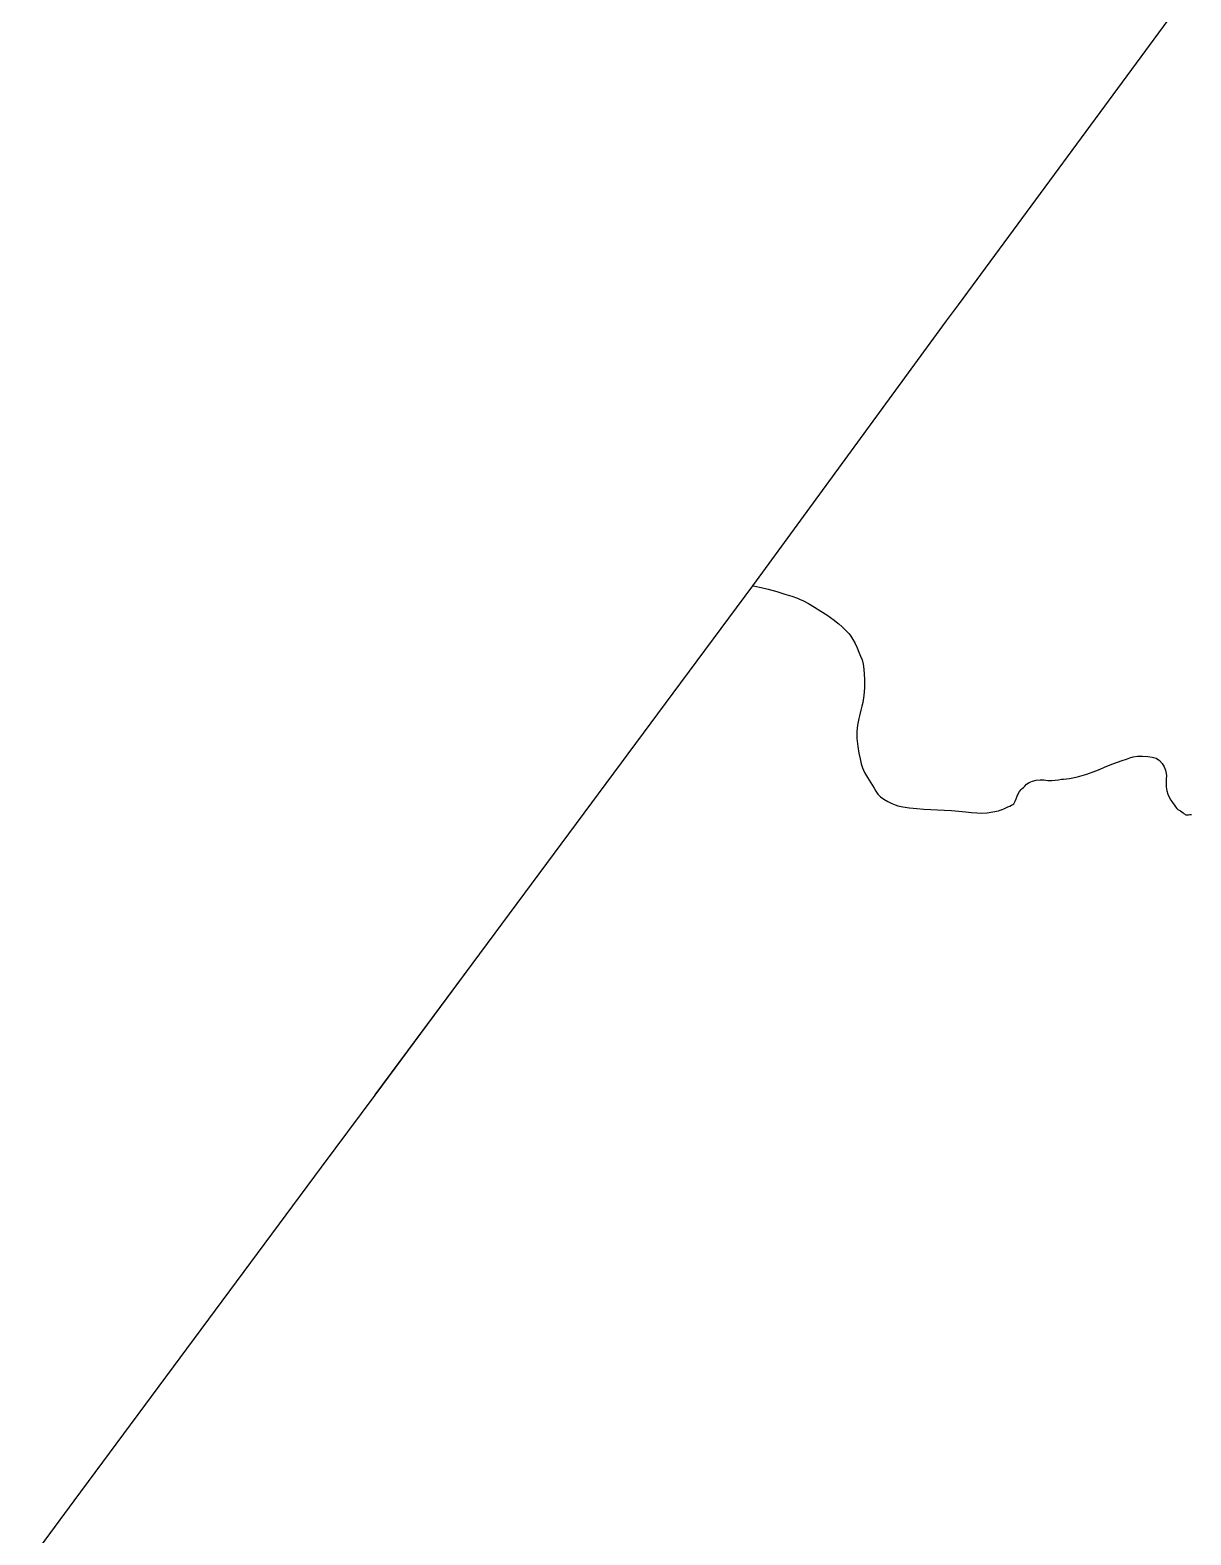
# Model space of a CAD drawing. Header units: inches. Extents: x 11258954 to 11313122, y 3645444 to 3695200.
# Drawn here: x 11263950 to 11265254, y 3672070 to 3673760 of the extents above; entities that cross this region are included whole.
import ezdxf

# ---------------------------------------------------------------- set-up
doc = ezdxf.new("R2010")
doc.units = ezdxf.units.IN
doc.header["$MEASUREMENT"] = 0
for name, color, linetype in [('SchoolBoardDistrict', 253, 'Continuous'), ('SchoolZone_Elementary', 251, 'Continuous'), ('SchoolZone_High', 63, 'Continuous'), ('SchoolZone_Middle', 154, 'Continuous')]:
    doc.layers.add(name, color=color, linetype=linetype)

msp = doc.modelspace()

# ---------------------------------------------------------------- linework, layer by layer
at = {"layer": 'SchoolBoardDistrict'}
msp.add_lwpolyline([(11263950.344, 3672041.25), (11264000, 3672108.249), (11264277.6155, 3672482.822), (11264337.8175, 3672564.05), (11264337.84, 3672564.08), (11264455.4045, 3672722.705), (11264455.4145, 3672722.718), (11264672.269, 3673015.3095), (11264761.719, 3673136), (11264761.7555, 3673136.05), (11264979.5, 3673433.625), (11264979.524, 3673433.658), (11264992.6875, 3673451.625), (11265228.219, 3673771.25), (11265228.2665, 3673771.3145), (11265377.5315, 3673973.875), (11265377.5835, 3673973.9455), (11265844.875, 3674608), (11266474.469, 3675462.1875)], dxfattribs=at)
at = {"layer": 'SchoolZone_Elementary'}
msp.add_polyline3d([(11263968.2145, 3672065.3625, 0), (11264000, 3672108.249, 0), (11264277.6155, 3672482.822, 0), (11264337.8175, 3672564.05, 0), (11264455.4045, 3672722.7045, 0), (11264455.4145, 3672722.718, 0), (11264672.269, 3673015.3095, 0), (11264761.719, 3673136, 0), (11264764.2815, 3673135.625, 0), (11264771.219, 3673134.3125, 0), (11264779.1875, 3673132.375, 0), (11264788.6875, 3673129.625, 0), (11264797.9065, 3673126.75, 0), (11264805.5, 3673124.375, 0), (11264811.969, 3673122.0625, 0), (11264815.0315, 3673120.8125, 0), (11264817.875, 3673119.625, 0), (11264824.3125, 3673116.3125, 0), (11264831.3125, 3673112.1875, 0), (11264838.4065, 3673107.6875, 0), (11264845.094, 3673103.25, 0), (11264849.25, 3673100.4375, 0), (11264853.2815, 3673097.5, 0), (11264857.469, 3673094.125, 0), (11264858.3125, 3673093.3125, 0), (11264862.0625, 3673089.875, 0), (11264865.0625, 3673086.9375, 0), (11264867.6875, 3673084.3125, 0), (11264869.969, 3673081.9375, 0), (11264871.875, 3673079.625, 0), (11264874.344, 3673075.8125, 0), (11264876.719, 3673071.1875, 0), (11264878.9375, 3673066.25, 0), (11264881.0625, 3673061.4375, 0), (11264882.969, 3673057.1875, 0), (11264884.625, 3673052.9375, 0), (11264885.9065, 3673048.1875, 0), (11264886.6875, 3673042.4375, 0), (11264887.3125, 3673031.1875, 0), (11264887.3125, 3673021.5625, 0), (11264886.6565, 3673012.9375, 0), (11264885.2815, 3673004.875, 0), (11264884.3125, 3673000.75, 0), (11264883.1565, 3672996.25, 0), (11264881.969, 3672991.625, 0), (11264880.875, 3672987.0625, 0), (11264879.4375, 3672979.625, 0), (11264878.75, 3672972.3125, 0), (11264878.844, 3672964.4375, 0), (11264879.875, 3672955.4375, 0), (11264881.0625, 3672948.1875, 0), (11264882.25, 3672941.6875, 0), (11264883.5315, 3672936.125, 0), (11264884.875, 3672931.4375, 0), (11264887.125, 3672926.4375, 0), (11264890.469, 3672920.625, 0), (11264894.3125, 3672914.5625, 0), (11264898.0625, 3672908.625, 0), (11264900.1875, 3672905.1875, 0), (11264902.4375, 3672902, 0), (11264905.219, 3672899.0625, 0), (11264908.875, 3672896.25, 0), (11264913.4375, 3672893.6875, 0), (11264917.844, 3672891.6875, 0), (11264921.7815, 3672890.1875, 0), (11264924.875, 3672889.0625, 0), (11264930.4065, 3672887.625, 0), (11264937.719, 3672886.5625, 0), (11264945.9065, 3672885.75, 0), (11264954.0625, 3672885.25, 0), (11264961.844, 3672884.875, 0), (11264969.1875, 3672884.5625, 0), (11264976.719, 3672884.1875, 0), (11264985.0625, 3672883.625, 0), (11264993.0625, 3672882.9375, 0), (11265000.5315, 3672882.25, 0), (11265007.3125, 3672881.5625, 0), (11265013.2815, 3672880.875, 0), (11265018.6875, 3672880.625, 0), (11265025, 3672881.0625, 0), (11265031.5625, 3672882, 0), (11265037.6875, 3672883.4375, 0), (11265039.719, 3672884.0625, 0), (11265041.719, 3672884.8125, 0), (11265043.7815, 3672885.625, 0), (11265046.0625, 3672886.625, 0), (11265048.375, 3672887.625, 0), (11265050.5315, 3672888.625, 0), (11265052.4375, 3672889.5625, 0), (11265053.875, 3672890.25, 0), (11265054.875, 3672891.1875, 0), (11265055.8125, 3672892.8125, 0), (11265056.6875, 3672894.8125, 0), (11265057.469, 3672896.875, 0), (11265058.5625, 3672899.875, 0), (11265059.719, 3672902.5, 0), (11265061.1875, 3672904.9375, 0), (11265063.2815, 3672907.25, 0), (11265064.5, 3672908.3125, 0), (11265065.6875, 3672909.3125, 0), (11265066.6875, 3672910.25, 0), (11265067.2815, 3672911.0625, 0), (11265069.0315, 3672913.125, 0), (11265072.1565, 3672915.125, 0), (11265076, 3672916.75, 0), (11265080.0625, 3672917.875, 0), (11265084.4325, 3672918.239, 0), (11265088.75, 3672917.9375, 0), (11265092.969, 3672917.4375, 0), (11265097.469, 3672917.25, 0), (11265101.3125, 3672917.625, 0), (11265105.1875, 3672918.1875, 0), (11265108.5315, 3672918.6875, 0), (11265110.875, 3672918.875, 0), (11265117.3125, 3672919.5, 0), (11265126.5625, 3672921.5, 0), (11265137, 3672924.5, 0), (11265147.0625, 3672928.0625, 0), (11265152.0625, 3672930.1875, 0), (11265156.719, 3672932.3125, 0), (11265161.375, 3672934.3125, 0), (11265166.2815, 3672936.25, 0), (11265171.4065, 3672937.9375, 0), (11265176.6565, 3672939.625, 0), (11265181.4065, 3672941.1875, 0), (11265185.0625, 3672942.625, 0), (11265188.844, 3672943.8125, 0), (11265193.9065, 3672944.5625, 0), (11265199.625, 3672944.75, 0), (11265205.469, 3672944.4375, 0), (11265210.3125, 3672943.6875, 0), (11265214.719, 3672942.25, 0), (11265218.5315, 3672939.875, 0), (11265221.6875, 3672936.4375, 0), (11265223.6875, 3672932.8125, 0), (11265225.125, 3672928.9375, 0), (11265226, 3672925.3125, 0), (11265226.2815, 3672922.4375, 0), (11265226.1565, 3672919.125, 0), (11265226.0315, 3672914.8125, 0), (11265226.1565, 3672910.125, 0), (11265226.6875, 3672905.625, 0), (11265227.75, 3672901.875, 0), (11265229.344, 3672898.5, 0), (11265231.4065, 3672895.1875, 0), (11265232.366, 3672893.8025, 0), (11265233.875, 3672891.625, 0), (11265235.3125, 3672889.5625, 0), (11265236.6875, 3672887.6875, 0), (11265238.0315, 3672886.0625, 0), (11265239.2815, 3672884.875, 0), (11265240.5, 3672884.125, 0), (11265242, 3672883.1875, 0), (11265243.594, 3672882.1875, 0), (11265245.0625, 3672881.0625, 0), (11265245.75, 3672880.375, 0), (11265246.469, 3672879.75, 0), (11265247.2815, 3672879.1875, 0), (11265248.2815, 3672878.875, 0), (11265249.1875, 3672878.75, 0), (11265250.094, 3672878.75, 0), (11265250.844, 3672878.8125, 0), (11265251.2815, 3672878.875, 0), (11265252.5625, 3672879, 0), (11265254.625, 3672879.25, 0)], dxfattribs=at)
at = {"layer": 'SchoolZone_High'}
msp.add_polyline3d([(11263968.2145, 3672065.3625, 0), (11264000, 3672108.249, 0), (11264277.6155, 3672482.822, 0), (11264337.8175, 3672564.05, 0), (11264455.4045, 3672722.7045, 0), (11264455.4145, 3672722.718, 0), (11264672.269, 3673015.3095, 0), (11264761.719, 3673136, 0), (11264764.2815, 3673135.625, 0), (11264771.219, 3673134.3125, 0), (11264779.1875, 3673132.375, 0), (11264788.6875, 3673129.625, 0), (11264797.9065, 3673126.75, 0), (11264805.5, 3673124.375, 0), (11264811.969, 3673122.0625, 0), (11264815.0315, 3673120.8125, 0), (11264817.875, 3673119.625, 0), (11264824.3125, 3673116.3125, 0), (11264831.3125, 3673112.1875, 0), (11264838.4065, 3673107.6875, 0), (11264845.094, 3673103.25, 0), (11264849.25, 3673100.4375, 0), (11264853.2815, 3673097.5, 0), (11264857.469, 3673094.125, 0), (11264858.3125, 3673093.3125, 0), (11264862.0625, 3673089.875, 0), (11264865.0625, 3673086.9375, 0), (11264867.6875, 3673084.3125, 0), (11264869.969, 3673081.9375, 0), (11264871.875, 3673079.625, 0), (11264874.344, 3673075.8125, 0), (11264876.719, 3673071.1875, 0), (11264878.9375, 3673066.25, 0), (11264881.0625, 3673061.4375, 0), (11264882.969, 3673057.1875, 0), (11264884.625, 3673052.9375, 0), (11264885.9065, 3673048.1875, 0), (11264886.6875, 3673042.4375, 0), (11264887.3125, 3673031.1875, 0), (11264887.3125, 3673021.5625, 0), (11264886.6565, 3673012.9375, 0), (11264885.2815, 3673004.875, 0), (11264884.3125, 3673000.75, 0), (11264883.1565, 3672996.25, 0), (11264881.969, 3672991.625, 0), (11264880.875, 3672987.0625, 0), (11264879.4375, 3672979.625, 0), (11264878.75, 3672972.3125, 0), (11264878.844, 3672964.4375, 0), (11264879.875, 3672955.4375, 0), (11264881.0625, 3672948.1875, 0), (11264882.25, 3672941.6875, 0), (11264883.5315, 3672936.125, 0), (11264884.875, 3672931.4375, 0), (11264887.125, 3672926.4375, 0), (11264890.469, 3672920.625, 0), (11264894.3125, 3672914.5625, 0), (11264898.0625, 3672908.625, 0), (11264900.1875, 3672905.1875, 0), (11264902.4375, 3672902, 0), (11264905.219, 3672899.0625, 0), (11264908.875, 3672896.25, 0), (11264913.4375, 3672893.6875, 0), (11264917.844, 3672891.6875, 0), (11264921.7815, 3672890.1875, 0), (11264924.875, 3672889.0625, 0), (11264930.4065, 3672887.625, 0), (11264937.719, 3672886.5625, 0), (11264945.9065, 3672885.75, 0), (11264954.0625, 3672885.25, 0), (11264961.844, 3672884.875, 0), (11264969.1875, 3672884.5625, 0), (11264976.719, 3672884.1875, 0), (11264985.0625, 3672883.625, 0), (11264993.0625, 3672882.9375, 0), (11265000.5315, 3672882.25, 0), (11265007.3125, 3672881.5625, 0), (11265013.2815, 3672880.875, 0), (11265018.6875, 3672880.625, 0), (11265025, 3672881.0625, 0), (11265031.5625, 3672882, 0), (11265037.6875, 3672883.4375, 0), (11265039.719, 3672884.0625, 0), (11265041.719, 3672884.8125, 0), (11265043.7815, 3672885.625, 0), (11265046.0625, 3672886.625, 0), (11265048.375, 3672887.625, 0), (11265050.5315, 3672888.625, 0), (11265052.4375, 3672889.5625, 0), (11265053.875, 3672890.25, 0), (11265054.875, 3672891.1875, 0), (11265055.8125, 3672892.8125, 0), (11265056.6875, 3672894.8125, 0), (11265057.469, 3672896.875, 0), (11265058.5625, 3672899.875, 0), (11265059.719, 3672902.5, 0), (11265061.1875, 3672904.9375, 0), (11265063.2815, 3672907.25, 0), (11265064.5, 3672908.3125, 0), (11265065.6875, 3672909.3125, 0), (11265066.6875, 3672910.25, 0), (11265067.2815, 3672911.0625, 0), (11265069.0315, 3672913.125, 0), (11265072.1565, 3672915.125, 0), (11265076, 3672916.75, 0), (11265080.0625, 3672917.875, 0), (11265084.4325, 3672918.239, 0), (11265088.75, 3672917.9375, 0), (11265092.969, 3672917.4375, 0), (11265097.469, 3672917.25, 0), (11265101.3125, 3672917.625, 0), (11265105.1875, 3672918.1875, 0), (11265108.5315, 3672918.6875, 0), (11265110.875, 3672918.875, 0), (11265117.3125, 3672919.5, 0), (11265126.5625, 3672921.5, 0), (11265137, 3672924.5, 0), (11265147.0625, 3672928.0625, 0), (11265152.0625, 3672930.1875, 0), (11265156.719, 3672932.3125, 0), (11265161.375, 3672934.3125, 0), (11265166.2815, 3672936.25, 0), (11265171.4065, 3672937.9375, 0), (11265176.6565, 3672939.625, 0), (11265181.4065, 3672941.1875, 0), (11265185.0625, 3672942.625, 0), (11265188.844, 3672943.8125, 0), (11265193.9065, 3672944.5625, 0), (11265199.625, 3672944.75, 0), (11265205.469, 3672944.4375, 0), (11265210.3125, 3672943.6875, 0), (11265214.719, 3672942.25, 0), (11265218.5315, 3672939.875, 0), (11265221.6875, 3672936.4375, 0), (11265223.6875, 3672932.8125, 0), (11265225.125, 3672928.9375, 0), (11265226, 3672925.3125, 0), (11265226.2815, 3672922.4375, 0), (11265226.1565, 3672919.125, 0), (11265226.0315, 3672914.8125, 0), (11265226.1565, 3672910.125, 0), (11265226.6875, 3672905.625, 0), (11265227.75, 3672901.875, 0), (11265229.344, 3672898.5, 0), (11265231.4065, 3672895.1875, 0), (11265232.366, 3672893.8025, 0), (11265233.875, 3672891.625, 0), (11265235.3125, 3672889.5625, 0), (11265236.6875, 3672887.6875, 0), (11265238.0315, 3672886.0625, 0), (11265239.2815, 3672884.875, 0), (11265240.5, 3672884.125, 0), (11265242, 3672883.1875, 0), (11265243.594, 3672882.1875, 0), (11265245.0625, 3672881.0625, 0), (11265245.75, 3672880.375, 0), (11265246.469, 3672879.75, 0), (11265247.2815, 3672879.1875, 0), (11265248.2815, 3672878.875, 0), (11265249.1875, 3672878.75, 0), (11265250.094, 3672878.75, 0), (11265250.844, 3672878.8125, 0), (11265251.2815, 3672878.875, 0), (11265252.5625, 3672879, 0), (11265254.625, 3672879.25, 0)], dxfattribs=at)
at = {"layer": 'SchoolZone_Middle'}
msp.add_polyline3d([(11263968.2145, 3672065.3625, 0), (11264000, 3672108.249, 0), (11264277.6155, 3672482.822, 0), (11264337.8175, 3672564.05, 0), (11264455.4045, 3672722.7045, 0), (11264455.4145, 3672722.718, 0), (11264672.269, 3673015.3095, 0), (11264761.719, 3673136, 0), (11264764.2815, 3673135.625, 0), (11264771.219, 3673134.3125, 0), (11264779.1875, 3673132.375, 0), (11264788.6875, 3673129.625, 0), (11264797.9065, 3673126.75, 0), (11264805.5, 3673124.375, 0), (11264811.969, 3673122.0625, 0), (11264815.0315, 3673120.8125, 0), (11264817.875, 3673119.625, 0), (11264824.3125, 3673116.3125, 0), (11264831.3125, 3673112.1875, 0), (11264838.4065, 3673107.6875, 0), (11264845.094, 3673103.25, 0), (11264849.25, 3673100.4375, 0), (11264853.2815, 3673097.5, 0), (11264857.469, 3673094.125, 0), (11264858.3125, 3673093.3125, 0), (11264862.0625, 3673089.875, 0), (11264865.0625, 3673086.9375, 0), (11264867.6875, 3673084.3125, 0), (11264869.969, 3673081.9375, 0), (11264871.875, 3673079.625, 0), (11264874.344, 3673075.8125, 0), (11264876.719, 3673071.1875, 0), (11264878.9375, 3673066.25, 0), (11264881.0625, 3673061.4375, 0), (11264882.969, 3673057.1875, 0), (11264884.625, 3673052.9375, 0), (11264885.9065, 3673048.1875, 0), (11264886.6875, 3673042.4375, 0), (11264887.3125, 3673031.1875, 0), (11264887.3125, 3673021.5625, 0), (11264886.6565, 3673012.9375, 0), (11264885.2815, 3673004.875, 0), (11264884.3125, 3673000.75, 0), (11264883.1565, 3672996.25, 0), (11264881.969, 3672991.625, 0), (11264880.875, 3672987.0625, 0), (11264879.4375, 3672979.625, 0), (11264878.75, 3672972.3125, 0), (11264878.844, 3672964.4375, 0), (11264879.875, 3672955.4375, 0), (11264881.0625, 3672948.1875, 0), (11264882.25, 3672941.6875, 0), (11264883.5315, 3672936.125, 0), (11264884.875, 3672931.4375, 0), (11264887.125, 3672926.4375, 0), (11264890.469, 3672920.625, 0), (11264894.3125, 3672914.5625, 0), (11264898.0625, 3672908.625, 0), (11264900.1875, 3672905.1875, 0), (11264902.4375, 3672902, 0), (11264905.219, 3672899.0625, 0), (11264908.875, 3672896.25, 0), (11264913.4375, 3672893.6875, 0), (11264917.844, 3672891.6875, 0), (11264921.7815, 3672890.1875, 0), (11264924.875, 3672889.0625, 0), (11264930.4065, 3672887.625, 0), (11264937.719, 3672886.5625, 0), (11264945.9065, 3672885.75, 0), (11264954.0625, 3672885.25, 0), (11264961.844, 3672884.875, 0), (11264969.1875, 3672884.5625, 0), (11264976.719, 3672884.1875, 0), (11264985.0625, 3672883.625, 0), (11264993.0625, 3672882.9375, 0), (11265000.5315, 3672882.25, 0), (11265007.3125, 3672881.5625, 0), (11265013.2815, 3672880.875, 0), (11265018.6875, 3672880.625, 0), (11265025, 3672881.0625, 0), (11265031.5625, 3672882, 0), (11265037.6875, 3672883.4375, 0), (11265039.719, 3672884.0625, 0), (11265041.719, 3672884.8125, 0), (11265043.7815, 3672885.625, 0), (11265046.0625, 3672886.625, 0), (11265048.375, 3672887.625, 0), (11265050.5315, 3672888.625, 0), (11265052.4375, 3672889.5625, 0), (11265053.875, 3672890.25, 0), (11265054.875, 3672891.1875, 0), (11265055.8125, 3672892.8125, 0), (11265056.6875, 3672894.8125, 0), (11265057.469, 3672896.875, 0), (11265058.5625, 3672899.875, 0), (11265059.719, 3672902.5, 0), (11265061.1875, 3672904.9375, 0), (11265063.2815, 3672907.25, 0), (11265064.5, 3672908.3125, 0), (11265065.6875, 3672909.3125, 0), (11265066.6875, 3672910.25, 0), (11265067.2815, 3672911.0625, 0), (11265069.0315, 3672913.125, 0), (11265072.1565, 3672915.125, 0), (11265076, 3672916.75, 0), (11265080.0625, 3672917.875, 0), (11265084.4325, 3672918.239, 0), (11265088.75, 3672917.9375, 0), (11265092.969, 3672917.4375, 0), (11265097.469, 3672917.25, 0), (11265101.3125, 3672917.625, 0), (11265105.1875, 3672918.1875, 0), (11265108.5315, 3672918.6875, 0), (11265110.875, 3672918.875, 0), (11265117.3125, 3672919.5, 0), (11265126.5625, 3672921.5, 0), (11265137, 3672924.5, 0), (11265147.0625, 3672928.0625, 0), (11265152.0625, 3672930.1875, 0), (11265156.719, 3672932.3125, 0), (11265161.375, 3672934.3125, 0), (11265166.2815, 3672936.25, 0), (11265171.4065, 3672937.9375, 0), (11265176.6565, 3672939.625, 0), (11265181.4065, 3672941.1875, 0), (11265185.0625, 3672942.625, 0), (11265188.844, 3672943.8125, 0), (11265193.9065, 3672944.5625, 0), (11265199.625, 3672944.75, 0), (11265205.469, 3672944.4375, 0), (11265210.3125, 3672943.6875, 0), (11265214.719, 3672942.25, 0), (11265218.5315, 3672939.875, 0), (11265221.6875, 3672936.4375, 0), (11265223.6875, 3672932.8125, 0), (11265225.125, 3672928.9375, 0), (11265226, 3672925.3125, 0), (11265226.2815, 3672922.4375, 0), (11265226.1565, 3672919.125, 0), (11265226.0315, 3672914.8125, 0), (11265226.1565, 3672910.125, 0), (11265226.6875, 3672905.625, 0), (11265227.75, 3672901.875, 0), (11265229.344, 3672898.5, 0), (11265231.4065, 3672895.1875, 0), (11265232.366, 3672893.8025, 0), (11265233.875, 3672891.625, 0), (11265235.3125, 3672889.5625, 0), (11265236.6875, 3672887.6875, 0), (11265238.0315, 3672886.0625, 0), (11265239.2815, 3672884.875, 0), (11265240.5, 3672884.125, 0), (11265242, 3672883.1875, 0), (11265243.594, 3672882.1875, 0), (11265245.0625, 3672881.0625, 0), (11265245.75, 3672880.375, 0), (11265246.469, 3672879.75, 0), (11265247.2815, 3672879.1875, 0), (11265248.2815, 3672878.875, 0), (11265249.1875, 3672878.75, 0), (11265250.094, 3672878.75, 0), (11265250.844, 3672878.8125, 0), (11265251.2815, 3672878.875, 0), (11265252.5625, 3672879, 0), (11265254.625, 3672879.25, 0)], dxfattribs=at)

doc.saveas('drawing.dxf')
